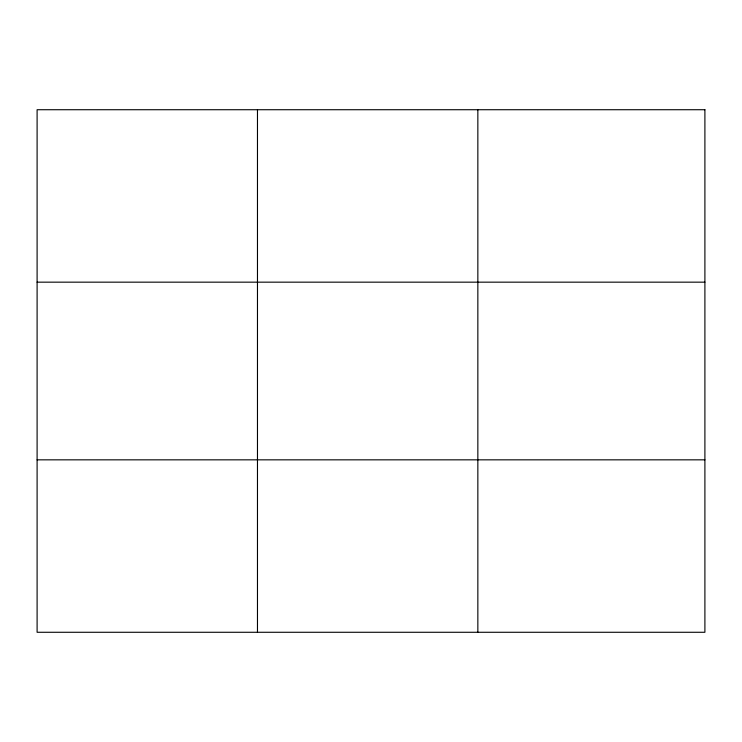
<?xml version="1.0" encoding="UTF-8"?>
<svg xmlns="http://www.w3.org/2000/svg" width="742" height="742" viewBox="0 0 742 742"><rect width="100%" height="100%" fill="white"/><g stroke="black" fill="none" stroke-linecap="round" stroke-linejoin="round"><path stroke-width="1.11" d="M257.474 109.723L257.474 632.277M477.848 109.723L477.848 632.277M37.1 282.164L704.9 282.164M37.1 459.836L704.9 459.836M704.9 109.723L704.9 632.277L37.1 632.277L37.1 109.723L704.9 109.723"/></g></svg>
